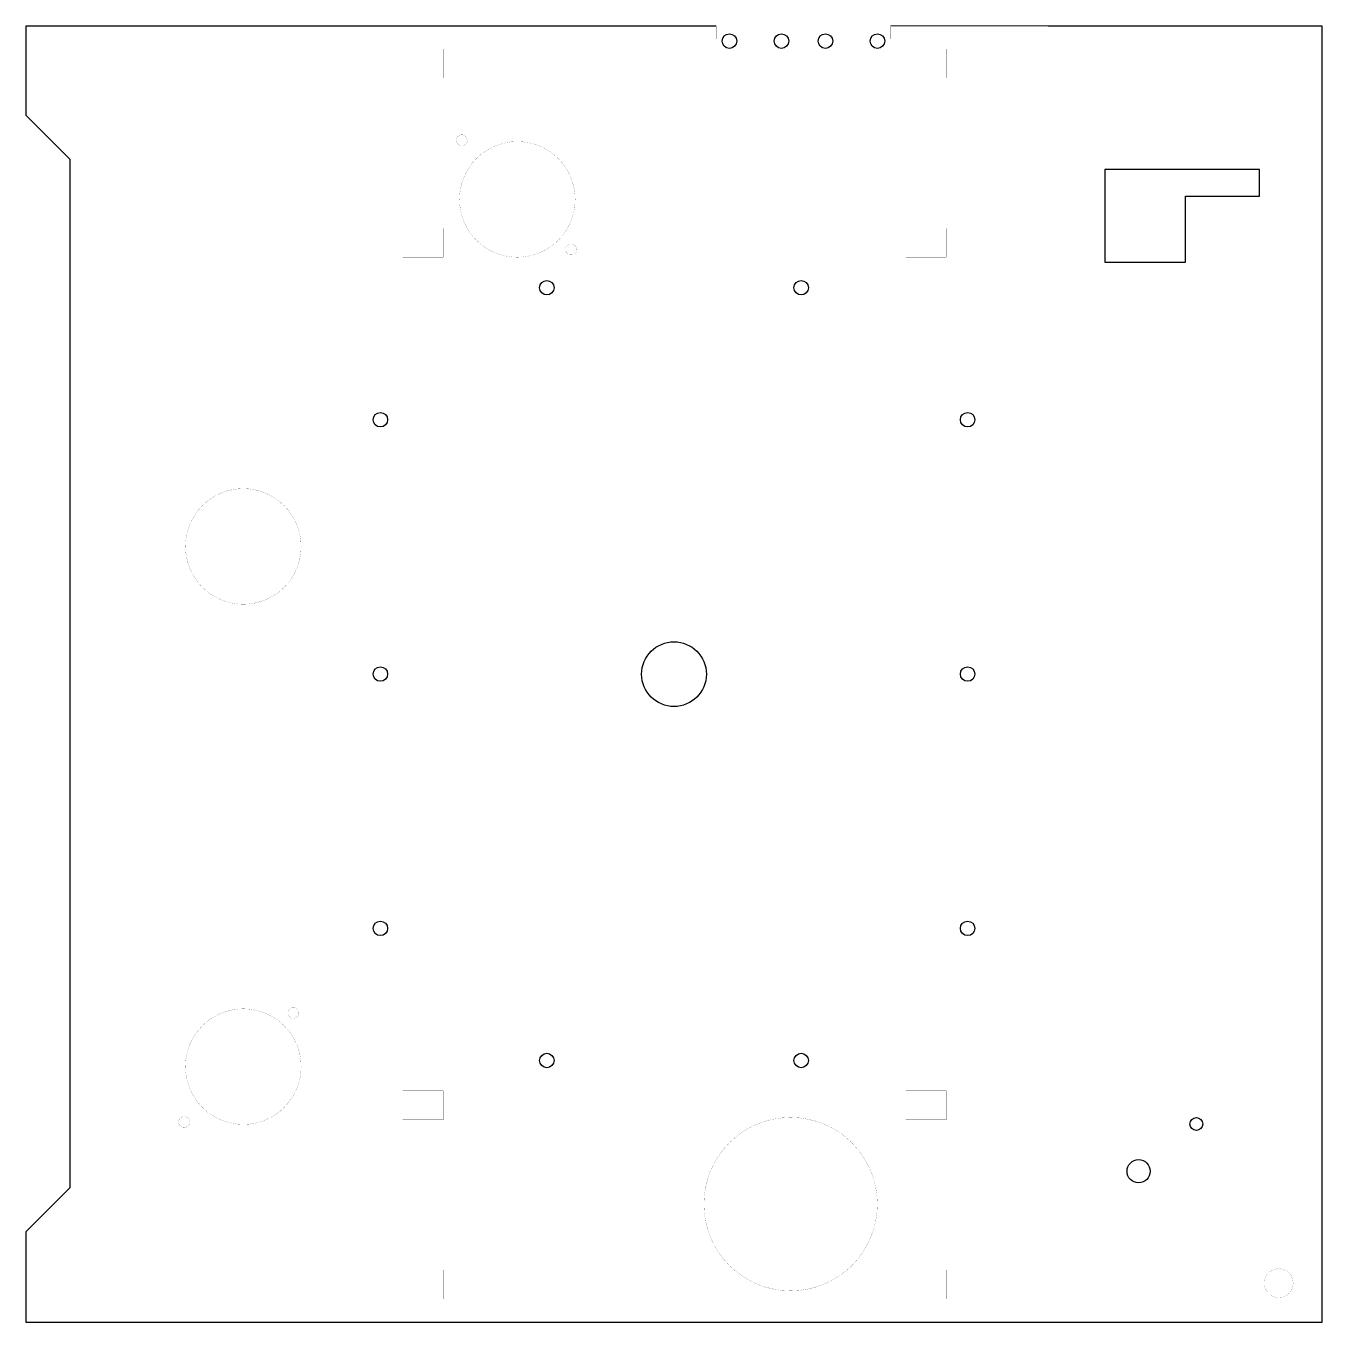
# Model space of a CAD drawing. Extents: x 0 to 285, y 0 to 285.
import ezdxf

# ---------------------------------------------------------------- set-up
doc = ezdxf.new("R2010")
doc.units = 0
doc.layers.add('20', color=7, linetype='CONTINUOUS')

msp = doc.modelspace()

# ---------------------------------------------------------------- linework, layer by layer
at = {"layer": '20'}
for p, q in [((151.6227, 284.734), (0, 284.734)), ((0, 284.734), (0, 265.176)), ((224.727, 284.734), (189.9886, 284.7907)), ((284.734, 284.734), (224.536, 284.734)), ((284.734, 0), (284.734, 284.734)), ((0, 265.176), (9.652, 255.524)), ((9.652, 255.524), (9.652, 29.464)), ((236.982, 253.238), (236.982, 232.918)), ((271.018, 253.238), (236.982, 253.238)), ((271.018, 247.396), (271.018, 253.238)), ((254.762, 232.918), (254.762, 247.396)), ((254.762, 247.396), (271.018, 247.396)), ((236.982, 232.918), (254.762, 232.918)), ((9.652, 29.464), (0, 19.812)), ((0, 19.812), (0, 0)), ((0, 0), (284.734, 0))]:
    msp.add_line(p, q, dxfattribs=at)
for points, const_width in [([(189.9948, 284.7907, 1), (189.9823, 284.7907)], 0.0125), ([(151.6289, 284.734, 1), (151.6164, 284.734)], 0.0125), ([(82.7731, 279.717, 1), (82.7731, 279.7045)], 0.0125), ([(82.7794, 279.7107, 1), (82.7669, 279.7107)], 0.0125), ([(91.6694, 279.7107, 1), (91.6569, 279.7107)], 0.0125), ([(91.6631, 279.7045, 1), (91.6631, 279.717)], 0.0125), ([(151.6227, 281.9463, 1), (151.6227, 281.9337)], 0.0125), ([(151.6164, 281.94, 1), (151.6289, 281.94)], 0.0125), ([(151.638, 281.9463, 1), (151.638, 281.9337)], 0.0125), ([(151.638, 281.9337, 1), (151.638, 281.9463)], 0.0125), ([(189.9823, 281.94, 1), (189.9948, 281.94)], 0.0125), ([(189.9886, 281.9337, 1), (189.9886, 281.9463)], 0.0125), ([(193.2631, 279.717, 1), (193.2631, 279.7045)], 0.0125), ([(193.2694, 279.7107, 1), (193.2569, 279.7107)], 0.0125), ([(202.1594, 279.7107, 1), (202.1469, 279.7107)], 0.0125), ([(202.1531, 279.7045, 1), (202.1531, 279.717)], 0.0125), ([(82.7731, 273.367, 1), (82.7731, 273.3545)], 0.0125), ([(82.7669, 273.3607, 1), (82.7794, 273.3607)], 0.0125), ([(91.6569, 273.3607, 1), (91.6694, 273.3607)], 0.0125), ([(91.6631, 273.3545, 1), (91.6631, 273.367)], 0.0125), ([(193.2631, 273.367, 1), (193.2631, 273.3545)], 0.0125), ([(193.2569, 273.3607, 1), (193.2694, 273.3607)], 0.0125), ([(202.1469, 273.3607, 1), (202.1594, 273.3607)], 0.0125), ([(202.1531, 273.3545, 1), (202.1531, 273.367)], 0.0125), ([(95.7575, 258.4848, 1), (95.7575, 260.8836, 1), (95.7575, 258.4848)], 0.025), ([(107.9514, 233.9907, 1), (107.9514, 259.3907, 1), (107.9514, 233.9907)], 0.025), ([(82.7731, 240.347, 1), (82.7731, 240.3345)], 0.0125), ([(82.7794, 240.3407, 1), (82.7669, 240.3407)], 0.0125), ([(91.6694, 240.3407, 1), (91.6569, 240.3407)], 0.0125), ([(91.6631, 240.3345, 1), (91.6631, 240.347)], 0.0125), ([(193.2631, 240.347, 1), (193.2631, 240.3345)], 0.0125), ([(193.2694, 240.3407, 1), (193.2569, 240.3407)], 0.0125), ([(202.1594, 240.3407, 1), (202.1469, 240.3407)], 0.0125), ([(202.1531, 240.3345, 1), (202.1531, 240.347)], 0.0125), ([(119.7478, 234.4968, 1), (119.7478, 236.8956, 1), (119.7478, 234.4968)], 0.025), ([(82.7731, 233.997, 1), (82.7731, 233.9845)], 0.0125), ([(82.7669, 233.9907, 1), (82.7794, 233.9907)], 0.0125), ([(91.6569, 233.9907, 1), (91.6694, 233.9907)], 0.0125), ([(91.6631, 233.9845, 1), (91.6631, 233.997)], 0.0125), ([(193.2631, 233.997, 1), (193.2631, 233.9845)], 0.0125), ([(193.2569, 233.9907, 1), (193.2694, 233.9907)], 0.0125), ([(202.1469, 233.9907, 1), (202.1594, 233.9907)], 0.0125), ([(202.1531, 233.9845, 1), (202.1531, 233.997)], 0.0125), ([(47.752, 157.734, 1), (47.752, 183.134, 1), (47.752, 157.734)], 0.025), ([(47.7534, 43.4347, 1), (47.7534, 68.8346, 1), (47.7534, 43.4347)], 0.025), ([(58.7479, 66.7316, 1), (58.7479, 69.1304, 1), (58.7479, 66.7316)], 0.025), ([(82.7731, 50.8069, 1), (82.7731, 50.7944)], 0.0125), ([(82.7794, 50.8007, 1), (82.7669, 50.8007)], 0.0125), ([(91.6694, 50.8007, 1), (91.6569, 50.8007)], 0.0125), ([(91.6631, 50.7944, 1), (91.6631, 50.8069)], 0.0125), ([(193.2631, 50.8069, 1), (193.2631, 50.7944)], 0.0125), ([(193.2694, 50.8007, 1), (193.2569, 50.8007)], 0.0125), ([(202.1594, 50.8007, 1), (202.1469, 50.8007)], 0.0125), ([(202.1531, 50.7944, 1), (202.1531, 50.8069)], 0.0125), ([(34.7599, 42.7414, 1), (34.7599, 45.1402, 1), (34.7599, 42.7414)], 0.025), ([(82.7731, 44.4569, 1), (82.7731, 44.4444)], 0.0125), ([(82.7669, 44.4507, 1), (82.7794, 44.4507)], 0.0125), ([(91.6569, 44.4507, 1), (91.6694, 44.4507)], 0.0125), ([(91.6631, 44.4444, 1), (91.6631, 44.4569)], 0.0125), ([(167.9901, 6.8586, 1), (167.9901, 44.9586, 1), (167.9901, 6.8586)], 0.025), ([(193.2631, 44.4569, 1), (193.2631, 44.4444)], 0.0125), ([(193.2569, 44.4507, 1), (193.2694, 44.4507)], 0.0125), ([(202.1469, 44.4507, 1), (202.1594, 44.4507)], 0.0125), ([(202.1531, 44.4444, 1), (202.1531, 44.4569)], 0.0125), ([(82.7731, 11.4369, 1), (82.7731, 11.4244)], 0.0125), ([(82.7794, 11.4306, 1), (82.7669, 11.4306)], 0.0125), ([(91.6694, 11.4306, 1), (91.6569, 11.4306)], 0.0125), ([(91.6631, 11.4244, 1), (91.6631, 11.4369)], 0.0125), ([(193.2631, 11.4369, 1), (193.2631, 11.4244)], 0.0125), ([(193.2694, 11.4306, 1), (193.2569, 11.4306)], 0.0125), ([(202.1594, 11.4306, 1), (202.1469, 11.4306)], 0.0125), ([(202.1531, 11.4244, 1), (202.1531, 11.4369)], 0.0125), ([(275.2031, 5.3733, 1), (275.2031, 11.7233, 1), (275.2031, 5.3733)], 0.025), ([(82.7731, 5.0869, 1), (82.7731, 5.0744)], 0.0125), ([(82.7669, 5.0807, 1), (82.7794, 5.0807)], 0.0125), ([(91.6569, 5.0807, 1), (91.6694, 5.0807)], 0.0125), ([(91.6631, 5.0744, 1), (91.6631, 5.0869)], 0.0125), ([(193.2631, 5.0869, 1), (193.2631, 5.0744)], 0.0125), ([(193.2569, 5.0807, 1), (193.2694, 5.0807)], 0.0125), ([(202.1469, 5.0807, 1), (202.1594, 5.0807)], 0.0125), ([(202.1531, 5.0744, 1), (202.1531, 5.0869)], 0.0125)]:
    msp.add_lwpolyline(points, format="xyb", dxfattribs=dict(at, const_width=const_width))
at = {"layer": '20', "const_width": 0.025}
for points in [[(151.6227, 284.734), (151.6227, 281.94)], [(189.9886, 284.7907), (189.9886, 281.94)], [(91.6631, 279.7107), (82.7731, 279.7107)], [(82.7731, 279.7107), (82.7731, 273.3607)], [(91.6631, 273.3607), (91.6631, 279.7107)], [(151.638, 281.94), (151.6227, 281.94)], [(189.9886, 281.94), (151.638, 281.94)], [(193.2631, 279.7107), (193.2631, 273.3607)], [(193.2631, 279.7107), (202.1531, 279.7107)], [(202.1531, 279.7107), (202.1531, 273.3607)], [(82.7731, 273.3607), (91.6631, 273.3607)], [(193.2631, 273.3607), (202.1531, 273.3607)], [(91.6631, 240.3407), (82.7731, 240.3407)], [(82.7731, 240.3407), (82.7731, 233.9907)], [(91.6631, 233.9907), (91.6631, 240.3407)], [(202.1531, 240.3407), (193.2631, 240.3407)], [(193.2631, 240.3407), (193.2631, 233.9907)], [(202.1531, 233.9907), (202.1531, 240.3407)], [(82.7731, 233.9907), (91.6631, 233.9907)], [(193.2631, 233.9907), (202.1531, 233.9907)], [(82.7731, 44.4507), (82.7731, 50.8007)], [(82.7731, 50.8007), (91.6631, 50.8007)], [(91.6631, 50.8007), (91.6631, 44.4507)], [(193.2631, 44.4507), (193.2631, 50.8007)], [(193.2631, 50.8007), (202.1531, 50.8007)], [(202.1531, 50.8007), (202.1531, 44.4507)], [(91.6631, 44.4507), (82.7731, 44.4507)], [(202.1531, 44.4507), (193.2631, 44.4507)], [(82.7731, 5.0807), (82.7731, 11.4306)], [(82.7731, 11.4306), (91.6631, 11.4306)], [(91.6631, 11.4306), (91.6631, 5.0807)], [(193.2631, 5.0807), (193.2631, 11.4306)], [(193.2631, 11.4306), (202.1531, 11.4306)], [(202.1531, 11.4306), (202.1531, 5.0807)], [(91.6631, 5.0807), (82.7731, 5.0807)], [(202.1531, 5.0807), (193.2631, 5.0807)]]:
    msp.add_lwpolyline(points, dxfattribs=at)
at = {"layer": '20'}
for centre, radius in [((154.5488, 281.4752), 1.6), ((165.9788, 281.4752), 1.6), ((175.6308, 281.4752), 1.6), ((187.0608, 281.4752), 1.6), ((114.427, 227.2792), 1.5875), ((170.307, 227.2792), 1.5875), ((77.8764, 198.2724), 1.5875), ((206.8576, 198.2724), 1.5875), ((142.367, 142.367), 7.112), ((77.8764, 142.3924), 1.5875), ((206.8576, 142.3924), 1.5875), ((77.8764, 86.5124), 1.5875), ((206.8576, 86.5124), 1.5875), ((114.427, 57.4802), 1.5875), ((170.307, 57.4802), 1.5875), ((257.1166, 43.5204), 1.397), ((244.4242, 33.147), 2.54)]:
    msp.add_circle(centre, radius, dxfattribs=at)

doc.saveas('drawing.dxf')
